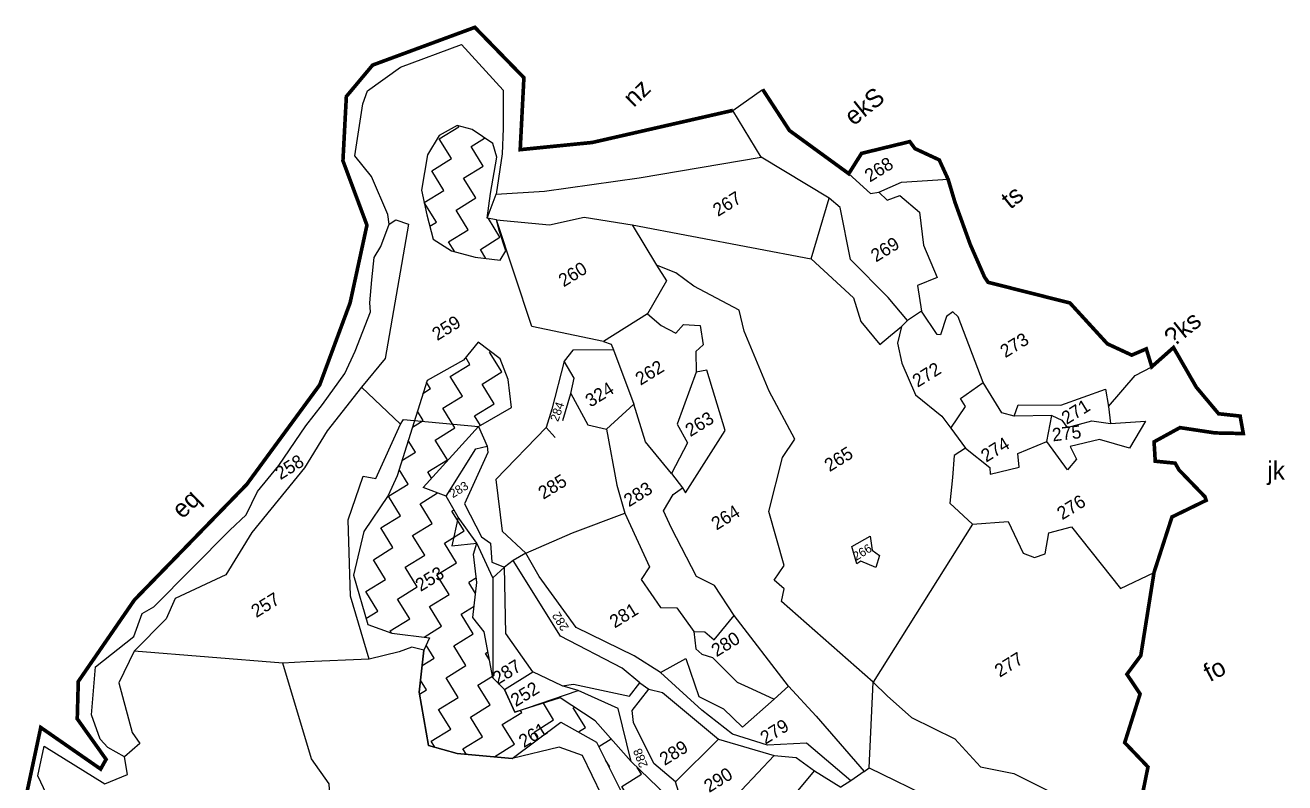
# Model space of a CAD drawing. Header units: metres. Extents: x 319666 to 326423, y 1825621 to 1831072.
# Drawn here: x 320109 to 321959, y 1829948 to 1831061 of the extents above; entities that cross this region are included whole.
import ezdxf

# ---------------------------------------------------------------- set-up
doc = ezdxf.new("R2010")
doc.units = ezdxf.units.M
doc.header["$MEASUREMENT"] = 0
doc.linetypes.add('DASHDOT', pattern=[1, 0.5, -0.25, 0, -0.25])
for name, color, linetype in [('OFF', 1, 'Continuous'), ('POLY_HATCH', 12, 'Continuous'), ('POLY_PARCEL', 6, 'Continuous'), ('POLY_WATER', 4, 'Continuous'), ('TEXT_MAPOUT', 7, 'Continuous'), ('TEXT_PARCEL', 7, 'Continuous'), ('V_BOUND_LINE', 7, 'Continuous'), ('V_BOUND_STREAM_LINE', 7, 'DASHDOT')]:
    doc.layers.add(name, color=color, linetype=linetype)
doc.styles.add('TEXT _PARCEL', font='', dxfattribs={"height": 0.18})
doc.styles.add('TEXT_MAP', font='', dxfattribs={"height": 0.25})
doc.styles.get('TEXT _PARCEL').set_extended_font_data('Kruti Dev 050')
doc.styles.get('TEXT_MAP').set_extended_font_data('Kruti Dev 050')
pattern_1 = [(32.31495, (321999.867, 1823241.34), (10.34383, 45.95512), [33.30817, -33.30817]), (122.31495, (322028.017, 1823259.144), (-45.95512, 10.34383), [33.30817, -33.30817])]

# ---------------------------------------------------------------- blocks, each defined once
blk = doc.blocks.new('qq')
at = {"layer": 'POLY_HATCH'}
h = blk.add_hatch(dxfattribs=at)
h.set_pattern_fill('ZIGZAG', color=256, scale=10.490761, angle=32.315, style=0)
h.set_pattern_definition(pattern_1)
h.paths.add_polyline_path([(320815.4, 1830728.6), (320824.2, 1830781.3), (320818.3, 1830800.5), (320788, 1830820.4), (320766.5, 1830826.3), (320740.4, 1830811.5), (320724.3, 1830783.6), (320716, 1830732.3), (320724.3, 1830696.8), (320733.8, 1830662), (320760.4, 1830645.2), (320794.3, 1830636.5), (320830.4, 1830632.7), (320838.7, 1830646.1), (320828.5, 1830675.2), (320824.7, 1830690.6), (320811.3, 1830693)])
h = blk.add_hatch(dxfattribs=at)
h.set_pattern_fill('ZIGZAG', color=256, scale=10.490761, angle=32.315, style=0)
h.set_pattern_definition(pattern_1)
h.paths.add_polyline_path([(320734.6, 1830087.2), (320726.6, 1830069.4), (320720.6, 1830008.6), (320734.9, 1829932), (320776.3, 1829920.6), (320855.5, 1829914.5), (320925.5, 1829967.6), (320977.2, 1829939.4), (321020.4, 1829855), (321028.3, 1829776.3), (321076.5, 1829674.6), (321051.1, 1829621), (320967.9, 1829541.6), (320964.2, 1829520.2), (320964.3, 1829461.5), (320897.3, 1829371.6), (320868.7, 1829328.5), (320878.5, 1829304), (320873.4, 1829268.8), (320848.9, 1829240.8), (320825.1, 1829199.2), (320809.3, 1829166.5), (320831.6, 1829103), (320807.1, 1829038.5), (320841.3, 1829044.8), (320867.8, 1829088.6), (320838.8, 1829171.8), (320887.1, 1829165.2), (320917.3, 1829197.8), (320924.4, 1829229.4), (320905.3, 1829356), (320994.1, 1829446), (320984, 1829520.9), (321032.7, 1829561.8), (321088.8, 1829617.7), (321121.8, 1829675), (321136.3, 1829714.4), (321122.4, 1829742.1), (321078.6, 1829768.5), (321095.3, 1829833.2), (321079.3, 1829862.8), (321027.2, 1829912), (320974.7, 1829970.2), (320923.9, 1830002.4), (320858.9, 1829981.3), (320843.4, 1830013.8), (320826.6, 1830030.5), (320813.1, 1830096.7), (320796.9, 1830116.9), (320802.1, 1830167.6), (320796.8, 1830208.2), (320801.3, 1830224.2), (320773.9, 1830261.6), (320756.3, 1830291.5), (320722.9, 1830303.6), (320801.8, 1830392.5), (320849.2, 1830420.3), (320843.8, 1830460.9), (320831.9, 1830490.5), (320799.9, 1830514.3), (320779.4, 1830487.8), (320727, 1830458.1), (320685.5, 1830320.1), (320672.9, 1830291.8), (320638.3, 1830239.5), (320624, 1830176.3), (320645.3, 1830105.1), (320680, 1830093.2)])
at = {"layer": 'OFF'}
blk.add_lwpolyline([(321163.7, 1830852.2), (321206.3, 1830883)], dxfattribs=at)
at = {"layer": 'POLY_HATCH'}
for points in [[(320824.2, 1830781.3), (320818.3, 1830800.5), (320788, 1830820.4), (320766.5, 1830826.3), (320740.4, 1830811.5), (320724.3, 1830783.6), (320716, 1830732.3), (320724.3, 1830696.8), (320733.8, 1830662), (320760.4, 1830645.2), (320794.3, 1830636.5), (320830.4, 1830632.7), (320838.7, 1830646.1), (320828.5, 1830675.2), (320824.7, 1830690.6), (320811.3, 1830693), (320815.4, 1830728.6), (320824.2, 1830781.3)], [(321079.3, 1829862.8), (321027.2, 1829912), (320974.7, 1829970.2), (320923.9, 1830002.4), (320858.9, 1829981.3), (320843.4, 1830013.8), (320826.6, 1830030.5), (320826.6, 1830030.5), (320813.1, 1830096.7), (320796.9, 1830116.9), (320802.1, 1830167.6), (320796.8, 1830208.2), (320801.3, 1830224.2), (320773.9, 1830261.6), (320756.3, 1830291.5), (320722.9, 1830303.6), (320801.8, 1830392.5), (320849.2, 1830420.3), (320843.8, 1830460.9), (320831.9, 1830490.5), (320799.9, 1830514.3), (320779.4, 1830487.8), (320727, 1830458.1), (320685.5, 1830320.1), (320672.9, 1830291.8), (320638.3, 1830239.5), (320624, 1830176.3), (320645.3, 1830105.1), (320680, 1830093.2), (320734.6, 1830087.2), (320726.6, 1830069.4), (320720.6, 1830008.6), (320734.9, 1829932), (320776.3, 1829920.6), (320855.5, 1829914.5), (320925.5, 1829967.6), (320977.2, 1829939.4), (321020.4, 1829855)]]:
    blk.add_lwpolyline(points, dxfattribs=at)
at = {"layer": 'POLY_PARCEL'}
for points in [[(321279.1, 1830639.4), (321303.7, 1830727), (321205.1, 1830785.4)], [(321331.8, 1830762.8), (321363.4, 1830734.6), (321375.6, 1830736.7)], [(321375.6, 1830736.7), (321408, 1830751.6), (321475.1, 1830756.4)], [(320824.7, 1830690.6), (320811.3, 1830693), (320823.7, 1830727.7)], [(321419, 1830552.3), (321390.4, 1830584.9), (321335.7, 1830639.3), (321320.1, 1830714), (321303.7, 1830727)], [(321375.6, 1830736.7), (321387.5, 1830725.1), (321405.7, 1830732), (321434.2, 1830708.4), (321440.7, 1830660.7), (321460.7, 1830614.7), (321432.7, 1830602.8), (321438.6, 1830565.8)], [(320670, 1830682.9), (320679.6, 1830689.1), (320698, 1830682.9), (320698, 1830682.9), (320666.2, 1830489), (320666.2, 1830489), (320632.5, 1830447.6)], [(320824.7, 1830690.6), (320901, 1830684.5), (320950.8, 1830695.9), (321020.4, 1830685.7)], [(320980.9, 1830517.2), (320877.1, 1830537.3), (320824.7, 1830690.6), (320824.7, 1830690.6)], [(321020.4, 1830685.7), (321279.1, 1830639.4), (321279.1, 1830639.4)], [(321020.4, 1830685.7), (321056, 1830627.7)], [(321279.1, 1830639.4), (321340.4, 1830583.7), (321351.5, 1830550.1), (321379.2, 1830517), (321394.6, 1830530.1), (321410, 1830543.2), (321419, 1830552.3)], [(321056, 1830627.7), (321070.7, 1830605.5), (321043.9, 1830557.7)], [(321375.2, 1830029.9), (321241.3, 1830145), (321245.1, 1830163.4), (321230.7, 1830175.8), (321244.6, 1830197.1), (321221.9, 1830274.3), (321240.6, 1830352.6), (321258.3, 1830379.2), (321220.6, 1830448.2), (321183.5, 1830534.1), (321175.7, 1830564.2), (321110.1, 1830598.4), (321084.2, 1830617), (321056, 1830627.7)], [(321043.9, 1830557.7), (320980.9, 1830517.2)], [(321043.9, 1830557.7), (321063.7, 1830541.1), (321084.9, 1830530.2), (321096.1, 1830542.6), (321119.8, 1830541.6), (321124.8, 1830513.9), (321113.9, 1830504), (321115, 1830474.1)], [(321438.6, 1830565.8), (321419, 1830552.3)], [(321528.8, 1830464.1), (321492, 1830558), (321484, 1830565.3), (321474.8, 1830558.4), (321466.8, 1830531.9), (321462, 1830532.3), (321438.6, 1830565.8)], [(321410, 1830543.2), (321404.8, 1830519.2), (321411.5, 1830490.7), (321431.5, 1830444.8), (321469.7, 1830414.8), (321483, 1830397.3)], [(320995.6, 1830505.2), (320936.7, 1830504.1), (320924.3, 1830488)], [(320980.9, 1830517.2), (320991.7, 1830513.3), (320995.6, 1830505.2)], [(320995.6, 1830505.2), (321025.4, 1830427)], [(320924.3, 1830488), (320907.2, 1830418.5)], [(320934.6, 1830441.6), (320938.9, 1830463.9), (320924.3, 1830488)], [(321710.1, 1830431), (321747.9, 1830476.4), (321771.7, 1830489.2)], [(321115, 1830474.1), (321088.3, 1830399), (321103.6, 1830372), (321080.9, 1830328)], [(321097, 1830307.1), (321101.6, 1830299.9), (321157.6, 1830390.5), (321130.2, 1830477.2), (321115, 1830474.1)], [(321483, 1830397.3), (321503.6, 1830429.2), (321496.4, 1830440.5), (321528.8, 1830464.1)], [(321573.9, 1830416), (321556.3, 1830420.6), (321528.8, 1830464.1)], [(321573.9, 1830416), (321579.7, 1830432), (321641.3, 1830432.6), (321705.4, 1830456.3), (321710.1, 1830431)], [(320632.5, 1830447.6), (320583.8, 1830383.7), (320551.8, 1830330.3), (320476.9, 1830236.1), (320440, 1830174.5), (320440, 1830174.5), (320367.3, 1830139.6), (320354.4, 1830110.3), (320309.2, 1830063.1)], [(320689.4, 1830394.8), (320632.5, 1830447.6)], [(320923.2, 1830402.4), (320934.6, 1830441.6)], [(320934.6, 1830441.6), (320959.4, 1830396.8), (320986.6, 1830390.7)], [(321710.1, 1830431), (321712.9, 1830406.9)], [(320907.2, 1830418.5), (320899.4, 1830392)], [(321025.4, 1830427), (320986.6, 1830390.7)], [(321080.9, 1830328), (321042.8, 1830373.2), (321025.4, 1830427)], [(321621.7, 1830379.7), (321628.2, 1830417.6), (321573.9, 1830416)], [(321628.2, 1830417.6), (321642.7, 1830410.9), (321650.6, 1830400.2), (321686, 1830410.2), (321712.9, 1830406.9)], [(320647.9, 1830055.2), (320620.2, 1830145.7), (320615.3, 1830255.9), (320636.4, 1830319), (320654.8, 1830315.7), (320689.4, 1830394.8)], [(320689.4, 1830394.8), (320693.9, 1830401.4), (320801.8, 1830392.5), (320814.7, 1830364.5)], [(321483, 1830397.3), (321504.5, 1830368.7)], [(321712.9, 1830406.9), (321763.5, 1830410.7), (321740.9, 1830371.6), (321697.3, 1830383.5), (321655.5, 1830372.8), (321664.6, 1830354.9), (321652, 1830339.1), (321621.7, 1830379.7)], [(320899.4, 1830392), (320827.9, 1830316.5), (320837.6, 1830241.8), (320872.1, 1830210.5)], [(320899.4, 1830392), (320912.6, 1830377.9), (320912.6, 1830377.9)], [(320986.6, 1830390.7), (321002.4, 1830310.3), (321014.1, 1830270), (321050.9, 1830193.1), (321039.1, 1830174.3), (321067.3, 1830134.3), (321090.5, 1830134.2), (321115.7, 1830100.4)], [(321504.5, 1830368.7), (321539.8, 1830341.5), (321540.4, 1830331.6), (321582.2, 1830342.3), (321579.8, 1830362.2), (321621.7, 1830379.7)], [(320773.9, 1830261.6), (320756.3, 1830291.5), (320798.5, 1830360.5), (320814.7, 1830364.5)], [(320814.7, 1830364.5), (320815.6, 1830355.2), (320782.9, 1830280.9), (320808, 1830233.3), (320821.1, 1830224.6), (320823.4, 1830197.1), (320841.7, 1830189.9), (320825.2, 1830174.6), (320801.3, 1830224.2)], [(321504.5, 1830368.7), (321488.4, 1830358.3), (321486.1, 1830326.4), (321482.5, 1830289.2), (321515.9, 1830259.6)], [(321080.9, 1830328), (321097, 1830307.1)], [(321173.5, 1830124.1), (321144.9, 1830167.2), (321118.6, 1830179.9), (321081.9, 1830249.2), (321069.9, 1830273.9), (321083.5, 1830297.4), (321097, 1830307.1)], [(320872.1, 1830210.5), (320939.2, 1830240.8), (321014.1, 1830270)], [(320773.9, 1830261.6), (320765.3, 1830220), (320801.3, 1830224.2)], [(320801.3, 1830224.2), (320773.9, 1830261.6)], [(321515.9, 1830259.6), (321375.2, 1830029.9)], [(321515.9, 1830259.6), (321567.3, 1830264), (321589.4, 1830218.3), (321605.4, 1830212.6), (321621.1, 1830218), (321625.8, 1830248), (321658.3, 1830257.4), (321730.1, 1830169.2), (321778.2, 1830192.8)], [(320853.9, 1830199.7), (320841.7, 1830189.9)], [(320872.1, 1830210.5), (320853.9, 1830199.7)], [(321118.3, 1829509.8), (321102.1, 1829540.1), (321166.8, 1829587.7), (321174.8, 1829607), (321182.3, 1829664.2), (321193.9, 1829679.1), (321175.1, 1829730), (321163.2, 1829768.7), (321109.5, 1829848.3), (321079.3, 1829862.8), (321027.2, 1829912), (321007.6, 1829988.1), (320949.6, 1830013.4), (320926.4, 1830019.7), (320943, 1830022.6), (321024, 1830006), (321038.6, 1830025.3), (321012.9, 1830046.5), (320923.5, 1830091.3), (320853.9, 1830199.7)], [(321344.3, 1829887.3), (321279.8, 1829940.9), (321223.7, 1829937.8), (321172.8, 1829952.9), (321128.4, 1829987.2), (321068.1, 1830040.5), (321030.2, 1830064.2), (320945.9, 1830104.2), (320891.8, 1830177.2), (320872.1, 1830210.5)], [(320884.3, 1830039.7), (320844.8, 1830094.3), (320841.7, 1830189.9)], [(320825.2, 1830174.6), (320826.6, 1830030.5), (320843.4, 1830013.8)], [(321115.7, 1830100.4), (321131.7, 1830100.1), (321145, 1830088.4), (321173.5, 1830124.1)], [(321232.3, 1830003.9), (321252.9, 1830022.9), (321173.5, 1830124.1)], [(321115.7, 1830100.4), (321118.8, 1830075.4), (321127.4, 1830067.6), (321143.1, 1830063.3), (321179.1, 1830028), (321200.3, 1830018.8), (321232.3, 1830003.9)], [(321076.5, 1829674.6), (321028.3, 1829776.3), (320957.1, 1829919.6), (320923.5, 1829931.4), (320855.5, 1829914.5), (320776.3, 1829920.6), (320734.9, 1829932), (320720.6, 1830008.6), (320726.6, 1830069.4), (320709.3, 1830073.5), (320690.9, 1830066.5), (320647.9, 1830055.2)], [(320309.2, 1830063.1), (320287.2, 1830017.3), (320287.2, 1830017.3), (320307.3, 1829945.8), (320318.4, 1829930), (320296.5, 1829910.8)], [(320523.3, 1830048.3), (320309.2, 1830063.1), (320309.2, 1830063.1)], [(320647.9, 1830055.2), (320557.3, 1830050.4), (320523.3, 1830048.3)], [(321068.1, 1830040.5), (321104.4, 1830061.4), (321124, 1830006.9), (321159.4, 1829989.5), (321187.5, 1829963.1), (321232.3, 1830003.9)], [(320642.3, 1829699.1), (320598.1, 1829793.1), (320592.3, 1829874.8), (320566.5, 1829910.7), (320523.3, 1830048.3), (320523.3, 1830048.3)], [(320843.4, 1830013.8), (320884.3, 1830039.7)], [(320926.4, 1830019.7), (320884.3, 1830039.7)], [(320843.4, 1830013.8), (320858.9, 1829981.3), (320949.6, 1830013.4)], [(321199.2, 1829654.3), (321204.8, 1829681.3), (321196.7, 1829708.8), (321170.5, 1829775.6), (321157.1, 1829798.1), (321140.4, 1829822), (321107.5, 1829868.6), (321096, 1829869.6), (321091.4, 1829883.5), (321060, 1829909.3), (321030.1, 1829968.4), (321027.8, 1829985.4), (321051.8, 1830016.4), (321071.3, 1830012.1), (321152.7, 1829945.6), (321233.3, 1829923), (321265.1, 1829920.5), (321292, 1829901.4), (321330.2, 1829878.4)], [(321038.6, 1830025.3), (321051.8, 1830016.4)], [(321252.9, 1830022.9), (321293.3, 1829980), (321363.2, 1829901.4)], [(321370.6, 1829906.6), (321375.2, 1830029.9)], [(321375.2, 1830029.9), (321395.6, 1830010.8), (321430.7, 1829979.6), (321493.5, 1829949.9), (321530.9, 1829909.7), (321579.3, 1829900.7), (321754.1, 1829815.5)], [(321091.4, 1829883.5), (321152.7, 1829945.6)], [(321233.3, 1829923), (321140.4, 1829822)], [(321363.2, 1829901.4), (321370.6, 1829906.6)], [(321370.6, 1829906.6), (321465.8, 1829861.6), (321493.8, 1829869.1), (321499.7, 1829852.6)], [(321215.7, 1829796.3), (321219.7, 1829812.6), (321292, 1829901.4)], [(321344.3, 1829887.3), (321330.2, 1829878.4)], [(321363.2, 1829901.4), (321344.3, 1829887.3)]]:
    blk.add_lwpolyline(points, dxfattribs=at)
blk.add_lwpolyline([(321341.9, 1830225.6), (321368.5, 1830240.4), (321371.3, 1830220.2), (321381.9, 1830212.9), (321376.8, 1830195.7), (321355.4, 1830204.2), (321349.7, 1830200.5)], close=True, dxfattribs=at)
at = {"layer": 'POLY_WATER'}
blk.add_lwpolyline([(320219.3, 1829785), (320172, 1829881.7), (320180.6, 1829924.9), (320269, 1829871.3), (320301.5, 1829885.4), (320296.5, 1829910.8), (320272.4, 1829924.1), (320261.5, 1829935.6), (320248.4, 1829970.8), (320253.4, 1830040.2), (320308.4, 1830084.3), (320319.9, 1830117.6), (320336.8, 1830127.4), (320444.9, 1830239), (320468.1, 1830261.3), (320484.3, 1830295.5), (320514.8, 1830333.2), (320553.2, 1830390.6), (320576.6, 1830422), (320608.2, 1830466.8), (320623, 1830499.4), (320644.2, 1830556.1), (320643.3, 1830569.3), (320645.6, 1830602.1), (320649, 1830634.6), (320658.2, 1830650.6), (320670, 1830682.9), (320668, 1830696.6), (320643.6, 1830751.1), (320619.3, 1830780.8), (320629.9, 1830856.1), (320636.4, 1830874.9), (320683.7, 1830909.4), (320771.3, 1830942.8), (320832, 1830877.9), (320832.8, 1830822.7), (320831.9, 1830786.2), (320823.7, 1830727.7), (320893.2, 1830733), (321029.8, 1830753.7), (321205.1, 1830785.4), (321163.7, 1830852.2), (321163.7, 1830852.2)], dxfattribs=at)
at = {"layer": 'V_BOUND_LINE', "const_width": 5.25}
blk.add_lwpolyline([(321206.3, 1830883), (321245.6, 1830824.1), (321331.8, 1830762.8), (321349.9, 1830792.3), (321419.3, 1830810), (321426.8, 1830800), (321462, 1830784.1), (321475.1, 1830756.4), (321485.4, 1830723.2), (321508, 1830662.8), (321529, 1830616.2), (321534.4, 1830608.4), (321652.7, 1830579.9), (321707.3, 1830521.6), (321742.6, 1830505.7), (321763.5, 1830514.9), (321771.7, 1830489.2), (321802.7, 1830517.3), (321836.2, 1830460.5), (321868.8, 1830422.5), (321899.9, 1830419.5), (321904.7, 1830394.4), (321864.1, 1830394.8), (321813.3, 1830401.9), (321776.2, 1830381), (321778.2, 1830353.1), (321806.9, 1830350.6), (321812.6, 1830340.9), (321850.5, 1830302.5), (321852.2, 1830297.5), (321803.2, 1830273), (321778.2, 1830192.8), (321760.4, 1830072.6), (321740.7, 1830045.5), (321760, 1830017.3), (321738.6, 1829946.9), (321772.5, 1829912.2), (321754.1, 1829815.5)], dxfattribs=at)
at = {"layer": 'V_BOUND_STREAM_LINE', "ltscale": 10, "const_width": 5.25}
blk.add_lwpolyline([(321163.7, 1830852.2), (320961.6, 1830803.8), (320857.7, 1830792.3), (320861.9, 1830896.1), (320790.4, 1830967.9), (320643.6, 1830911.9), (320606.2, 1830866.2), (320602.3, 1830773.5), (320637.9, 1830681), (320614.9, 1830568.9), (320572.3, 1830450), (320468.7, 1830305.4), (320308.6, 1830137.1), (320228.9, 1830018.6), (320228, 1829964.7), (320270.2, 1829906.8), (320262.5, 1829892.7), (320175.5, 1829951.7), (320156.8, 1829859)], dxfattribs=at)
at = {"layer": 'TEXT_MAPOUT', "style": 'TEXT_MAP'}
for s, rotation, p in [('nz', 44.8296, (321020.8, 1830854)), ('ekS', 39.4318, (321338, 1830831)), ('ts', 39.4318, (321565.4, 1830713.1)), ('?ks', 39.4318, (321802.7, 1830517.3)), ('jk', 0.3395, (321940, 1830328.4)), ('eq', 44.8296, (320376.6, 1830253.5)), ('fo', 28.5053, (321860.4, 1830035.1))]:
    blk.add_text(s, height=26.23, rotation=rotation, dxfattribs=at).set_placement(p)
at = {"layer": 'TEXT_PARCEL', "style": 'TEXT _PARCEL'}
for s, height, rotation, p in [('268', 18.88, 32.315, (321362.3, 1830750.2)), ('267', 18.88, 32.315, (321143.9, 1830698.3)), ('269', 18.88, 32.315, (321372.4, 1830635)), ('260', 18.88, 32.315, (320922.5, 1830594.3)), ('259', 18.88, 32.315, (320741.1, 1830514.9)), ('273', 18.88, 32.315, (321560.4, 1830499.1)), ('262', 18.88, 32.315, (321034.9, 1830453.7)), ('272', 18.88, 32.315, (321434.4, 1830455.1)), ('324', 18.88, 32.315, (320963.1, 1830421.4)), ('271', 18.88, 32.315, (321649.9, 1830404)), ('284', 12.59, 71.5733, (320916.6, 1830399.8)), ('263', 18.88, 32.315, (321107.6, 1830380.4)), ('275', 18.88, 7.3236, (321630.3, 1830380)), ('274', 18.88, 32.315, (321534.4, 1830348.2)), ('265', 18.88, 32.315, (321308.8, 1830332.1)), ('258', 18.88, 32.315, (320517.2, 1830311.9)), ('285', 18.88, 32.315, (320896.6, 1830287.8)), ('283', 12.59, 32.315, (320766, 1830288.5)), ('283', 18.88, 32.315, (321020.1, 1830278.2)), ('276', 18.88, 32.315, (321644.9, 1830266.3)), ('264', 18.88, 32.315, (321146.7, 1830246.1)), ('266', 12.59, 32.315, (321348.7, 1830204.6)), ('253', 18.88, 32.315, (320721, 1830152.9)), ('257', 18.88, 32.315, (320484.6, 1830112.7)), ('282', 12.59, 122.315, (320935.9, 1830104.2)), ('281', 18.88, 32.315, (321001.5, 1830103.3)), ('280', 18.88, 32.315, (321148.7, 1830063.4)), ('277', 18.88, 32.315, (321557.4, 1830038.4)), ('287', 18.88, 32.315, (320833.7, 1830019.9)), ('252', 18.88, 32.315, (320860.1, 1829988.3)), ('261', 18.88, 32.315, (320872.4, 1829929.4)), ('279', 18.88, 32.315, (321220.6, 1829938.2)), ('289', 18.88, 32.315, (321075.6, 1829905.9)), ('288', 12.59, 111.999, (321051.7, 1829906.2)), ('290', 18.88, 32.315, (321140.2, 1829867.6))]:
    blk.add_text(s, height=height, rotation=rotation, dxfattribs=at).set_placement(p)

msp = doc.modelspace()

# ---------------------------------------------------------------- block references
at = {"xscale": 1.018737650889657, "yscale": 1.018737650889657, "zscale": 1.018737650889657, "rotation": 359.3755034692746}
msp.add_blockref('qq', (-26342.3, -30545.8), dxfattribs=at)

doc.saveas('drawing.dxf')
